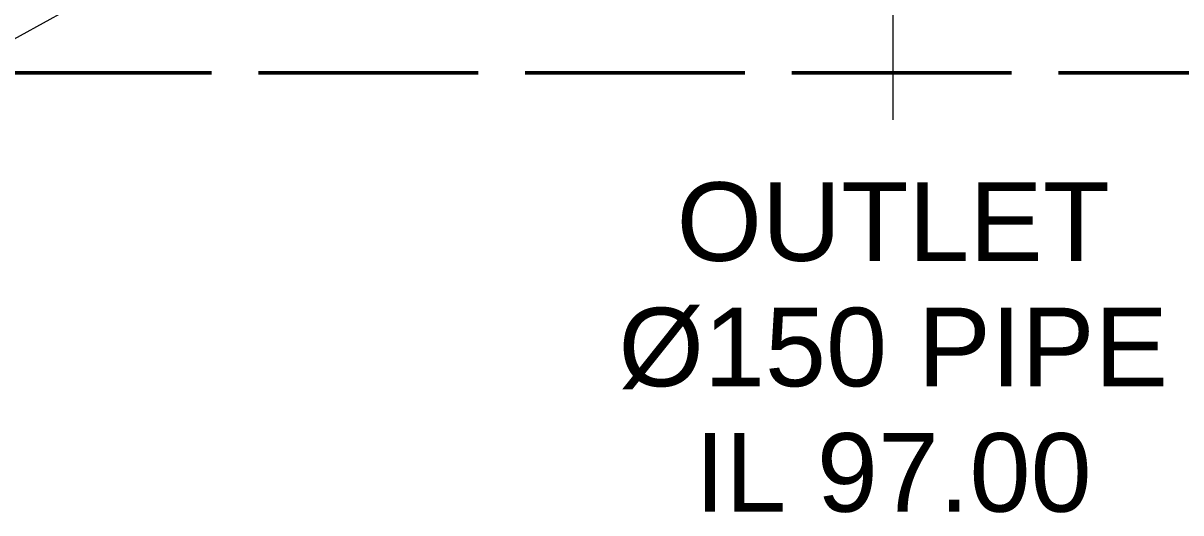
# Model space of a CAD drawing. Header units: millimetres. Extents: x 71 to 41929, y 71 to 131329.
# Drawn here: x 8483 to 11086, y 110773 to 111875 of the extents above; entities that cross this region are included whole.
import ezdxf
from ezdxf.enums import TextEntityAlignment as Align

# ---------------------------------------------------------------- set-up
doc = ezdxf.new("R2010")
doc.units = ezdxf.units.MM
doc.linetypes.add('DASH_494_106', pattern=[599.722222, 493.888889, -105.833333])
for name, color, linetype in [('ANNOTATIONS', 7, 'Continuous'), ('GEOFAB', 5, 'Continuous'), ('LEADERS', 7, 'Continuous')]:
    doc.layers.add(name, color=color, linetype=linetype)
doc.styles.add('ARIAL', font='arial.ttf')

msp = doc.modelspace()

# ---------------------------------------------------------------- linework, layer by layer
at = {"layer": 'ANNOTATIONS', "lineweight": 18}
msp.add_line((10439.3, 111657.4), (10439.3, 112059.6), dxfattribs=at)
at = {"layer": 'GEOFAB', "color": 5, "linetype": 'DASH_494_106', "lineweight": 50}
msp.add_line((8412.2, 111763.2), (23997.2, 111763.2), dxfattribs=at)
at = {"layer": 'LEADERS', "lineweight": 18}
msp.add_line((7777.2, 111459.9), (8835.5, 112045.5), dxfattribs=at)

# ---------------------------------------------------------------- texts
at = {"layer": 'ANNOTATIONS', "style": 'ARIAL'}
for s, p in [('OUTLET', (10439.3, 111339.9)), ('Ø150 PIPE', (10439.3, 111057.7)), ('IL 97.00', (10439.3, 110775.5))]:
    msp.add_text(s, height=176.81, dxfattribs=at).set_placement(p, align=Align.CENTER)

doc.saveas('drawing.dxf')
